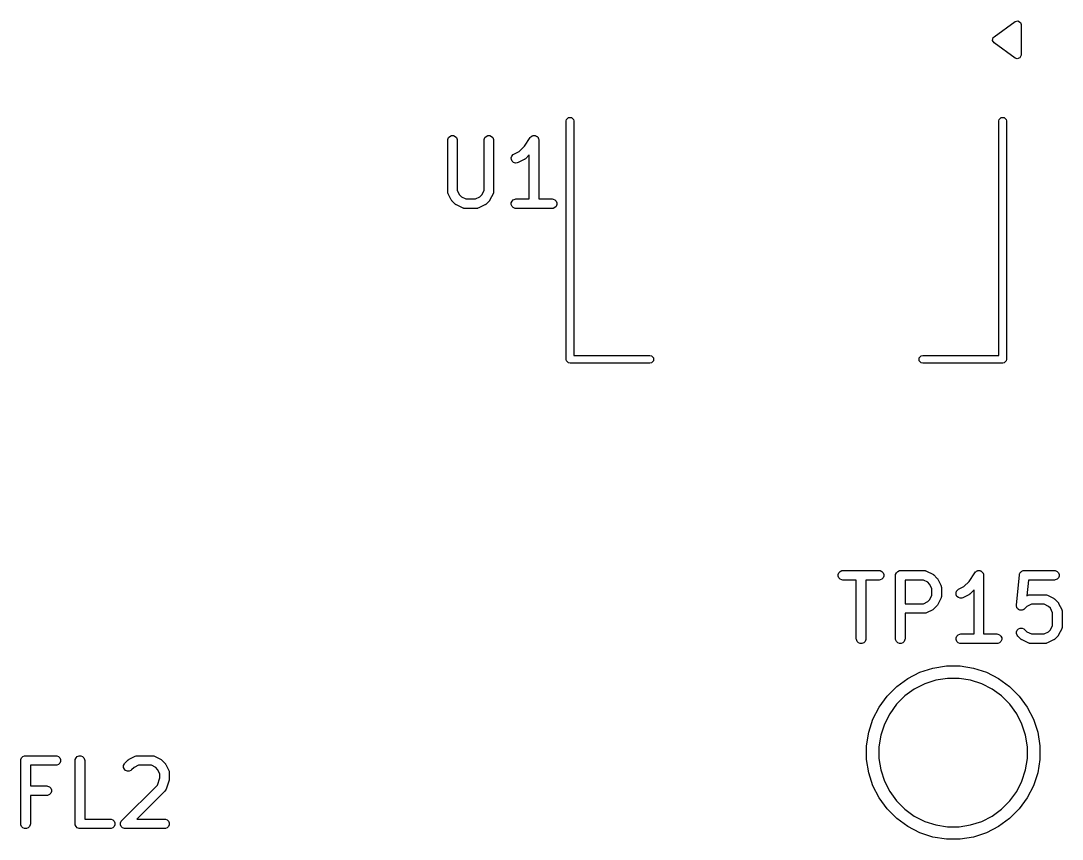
# Model space of a CAD drawing. Header units: inches. Extents: x 1.31 to 5.24, y -7.02 to -1.13.
# Drawn here: x 2.374 to 3.02, y -2.593 to -2.085 of the extents above; entities that cross this region are included whole.
import ezdxf

# ---------------------------------------------------------------- set-up
doc = ezdxf.new("R2010")
doc.units = ezdxf.units.IN
doc.header["$MEASUREMENT"] = 0
doc.layers.add('F.Silkscreen', color=41, linetype='CONTINUOUS', true_color=0xf2eda1)

msp = doc.modelspace()

# ---------------------------------------------------------------- linework, layer by layer
at = {"layer": 'F.Silkscreen', "linetype": 'CONTINUOUS'}
for p, q in [((2.97814, -2.09494), (2.99113, -2.08549)), ((2.99113, -2.08549), (2.99289, -2.08507)), ((2.99289, -2.08507), (2.99443, -2.08601)), ((2.99443, -2.08601), (2.99488, -2.0874)), ((2.99488, -2.0874), (2.99488, -2.1063)), ((2.97719, -2.09722), (2.97762, -2.09546)), ((2.97814, -2.09876), (2.97719, -2.09722)), ((2.97762, -2.09546), (2.97814, -2.09494)), ((2.99113, -2.10821), (2.97814, -2.09876)), ((2.99488, -2.1063), (2.99419, -2.10797)), ((2.99252, -2.10866), (2.99113, -2.10821)), ((2.99419, -2.10797), (2.99252, -2.10866)), ((2.71278, -2.14634), (2.71406, -2.14506)), ((2.71406, -2.14506), (2.71586, -2.14506)), ((2.71586, -2.14506), (2.71714, -2.14634)), ((2.98128, -2.14634), (2.98256, -2.14506)), ((2.98256, -2.14506), (2.98437, -2.14506)), ((2.98437, -2.14506), (2.98565, -2.14634)), ((2.7126, -2.14724), (2.71278, -2.14634)), ((2.7126, -2.29528), (2.7126, -2.14724)), ((2.71714, -2.14634), (2.71732, -2.14724)), ((2.71732, -2.14724), (2.71732, -2.29291)), ((2.9811, -2.14724), (2.98128, -2.14634)), ((2.9811, -2.29291), (2.9811, -2.14724)), ((2.98565, -2.14634), (2.98583, -2.14724)), ((2.98583, -2.14724), (2.98583, -2.29528)), ((2.63915, -2.15867), (2.6396, -2.1576)), ((2.6396, -2.1576), (2.64041, -2.15679)), ((2.64041, -2.15679), (2.64147, -2.15635)), ((2.64147, -2.15635), (2.64263, -2.15635)), ((2.64263, -2.15635), (2.64369, -2.15679)), ((2.64369, -2.15679), (2.64451, -2.1576)), ((2.64451, -2.1576), (2.64495, -2.15867)), ((2.66165, -2.15867), (2.66209, -2.1576)), ((2.66209, -2.1576), (2.66291, -2.15679)), ((2.66291, -2.15679), (2.66397, -2.15635)), ((2.66397, -2.15635), (2.66512, -2.15635)), ((2.66512, -2.15635), (2.66619, -2.15679)), ((2.66619, -2.15679), (2.667, -2.1576)), ((2.667, -2.1576), (2.66744, -2.15867)), ((2.68663, -2.16299), (2.69021, -2.15761)), ((2.69021, -2.15761), (2.69021, -2.1576)), ((2.69021, -2.1576), (2.69022, -2.1576)), ((2.69021, -2.15761), (2.69021, -2.15761)), ((2.69022, -2.1576), (2.69058, -2.15716)), ((2.69058, -2.15716), (2.69082, -2.157)), ((2.69082, -2.157), (2.69103, -2.15679)), ((2.69103, -2.15679), (2.6913, -2.15668)), ((2.6913, -2.15668), (2.69154, -2.15652)), ((2.69154, -2.15652), (2.69182, -2.15646)), ((2.69182, -2.15646), (2.69209, -2.15635)), ((2.69209, -2.15635), (2.69238, -2.15635)), ((2.69238, -2.15635), (2.69267, -2.15629)), ((2.69267, -2.15629), (2.69295, -2.15635)), ((2.69295, -2.15635), (2.69325, -2.15635)), ((2.69325, -2.15635), (2.69351, -2.15646)), ((2.69351, -2.15646), (2.6938, -2.15652)), ((2.6938, -2.15652), (2.69404, -2.15668)), ((2.69404, -2.15668), (2.69431, -2.15679)), ((2.69431, -2.15679), (2.69451, -2.15699)), ((2.69451, -2.15699), (2.69476, -2.15715)), ((2.69476, -2.15715), (2.69492, -2.1574)), ((2.69492, -2.1574), (2.69512, -2.1576)), ((2.69512, -2.1576), (2.69524, -2.15787)), ((2.69524, -2.15787), (2.6954, -2.15811)), ((2.6954, -2.15811), (2.69545, -2.1584)), ((2.69545, -2.1584), (2.69557, -2.15867)), ((2.6391, -2.15924), (2.63915, -2.15867)), ((2.6391, -2.19112), (2.6391, -2.15924)), ((2.64495, -2.15867), (2.645, -2.15924)), ((2.645, -2.15924), (2.645, -2.19042)), ((2.6616, -2.15924), (2.66165, -2.15867)), ((2.6616, -2.19042), (2.6616, -2.15924)), ((2.66744, -2.15867), (2.6675, -2.15924)), ((2.6675, -2.15924), (2.6675, -2.19112)), ((2.68342, -2.16619), (2.68663, -2.16299)), ((2.69557, -2.15867), (2.69562, -2.15924)), ((2.69562, -2.15924), (2.69562, -2.15924)), ((2.69562, -2.15924), (2.69562, -2.15924)), ((2.69562, -2.15924), (2.69562, -2.15924)), ((2.69562, -2.15924), (2.69562, -2.19566)), ((2.67849, -2.17012), (2.67886, -2.16903)), ((2.67857, -2.17127), (2.67849, -2.17012)), ((2.67909, -2.1723), (2.67857, -2.17127)), ((2.67886, -2.16903), (2.67961, -2.16816)), ((2.67961, -2.16816), (2.6801, -2.16785)), ((2.6801, -2.16785), (2.68342, -2.16619)), ((2.68649, -2.17126), (2.68274, -2.17313)), ((2.68674, -2.1711), (2.68649, -2.17126)), ((2.68681, -2.17107), (2.68674, -2.1711)), ((2.68689, -2.17101), (2.68681, -2.17107)), ((2.68698, -2.17095), (2.68689, -2.17101)), ((2.68703, -2.17089), (2.68698, -2.17095)), ((2.68726, -2.17071), (2.68703, -2.17089)), ((2.68972, -2.16825), (2.68726, -2.17071)), ((2.68972, -2.19566), (2.68972, -2.16825)), ((2.67996, -2.17306), (2.67909, -2.1723)), ((2.68105, -2.17342), (2.67996, -2.17306)), ((2.6822, -2.17334), (2.68105, -2.17342)), ((2.68274, -2.17313), (2.6822, -2.17334)), ((2.645, -2.19042), (2.64635, -2.19312)), ((2.66025, -2.19312), (2.6616, -2.19042)), ((2.63915, -2.19169), (2.6391, -2.19112)), ((2.6392, -2.19179), (2.63915, -2.19169)), ((2.6392, -2.1919), (2.6392, -2.19179)), ((2.63941, -2.19244), (2.6392, -2.1919)), ((2.64128, -2.19619), (2.63941, -2.19244)), ((2.64144, -2.19643), (2.64128, -2.19619)), ((2.64147, -2.19651), (2.64144, -2.19643)), ((2.64154, -2.19659), (2.64147, -2.19651)), ((2.64159, -2.19668), (2.64154, -2.19659)), ((2.64165, -2.19673), (2.64159, -2.19668)), ((2.64184, -2.19695), (2.64165, -2.19673)), ((2.64371, -2.19883), (2.64184, -2.19695)), ((2.64635, -2.19312), (2.64755, -2.19431)), ((2.64755, -2.19431), (2.65025, -2.19566)), ((2.65025, -2.19566), (2.65635, -2.19566)), ((2.65635, -2.19566), (2.65905, -2.19431)), ((2.65905, -2.19431), (2.66025, -2.19312)), ((2.66476, -2.19695), (2.66289, -2.19883)), ((2.66495, -2.19673), (2.66476, -2.19695)), ((2.66501, -2.19668), (2.66495, -2.19673)), ((2.66506, -2.19659), (2.66501, -2.19668)), ((2.66513, -2.19651), (2.66506, -2.19659)), ((2.66516, -2.19643), (2.66513, -2.19651)), ((2.66531, -2.19619), (2.66516, -2.19643)), ((2.66719, -2.19244), (2.66531, -2.19619)), ((2.6674, -2.1919), (2.66719, -2.19244)), ((2.66744, -2.19169), (2.6674, -2.19179)), ((2.6674, -2.19179), (2.6674, -2.1919)), ((2.6675, -2.19112), (2.66744, -2.19169)), ((2.67853, -2.19804), (2.67897, -2.19697)), ((2.67897, -2.19697), (2.67978, -2.19616)), ((2.67978, -2.19616), (2.68085, -2.19572)), ((2.68085, -2.19572), (2.68142, -2.19566)), ((2.68142, -2.19566), (2.68972, -2.19566)), ((2.69562, -2.19566), (2.70392, -2.19566)), ((2.70392, -2.19566), (2.70449, -2.19572)), ((2.70449, -2.19572), (2.70556, -2.19616)), ((2.70556, -2.19616), (2.70637, -2.19697)), ((2.70637, -2.19697), (2.70681, -2.19804)), ((2.64394, -2.19901), (2.64371, -2.19883)), ((2.64399, -2.19907), (2.64394, -2.19901)), ((2.64408, -2.19913), (2.64399, -2.19907)), ((2.64416, -2.1992), (2.64408, -2.19913)), ((2.64423, -2.19923), (2.64416, -2.1992)), ((2.64448, -2.19938), (2.64423, -2.19923)), ((2.64823, -2.20126), (2.64448, -2.19938)), ((2.64877, -2.20146), (2.64823, -2.20126)), ((2.64888, -2.20147), (2.64877, -2.20146)), ((2.64897, -2.20151), (2.64888, -2.20147)), ((2.64955, -2.20157), (2.64897, -2.20151)), ((2.65705, -2.20157), (2.64955, -2.20157)), ((2.65763, -2.20151), (2.65705, -2.20157)), ((2.65772, -2.20147), (2.65763, -2.20151)), ((2.65783, -2.20146), (2.65772, -2.20147)), ((2.65837, -2.20126), (2.65783, -2.20146)), ((2.66212, -2.19938), (2.65837, -2.20126)), ((2.66237, -2.19923), (2.66212, -2.19938)), ((2.66244, -2.1992), (2.66237, -2.19923)), ((2.66252, -2.19913), (2.66244, -2.1992)), ((2.66261, -2.19907), (2.66252, -2.19913)), ((2.66266, -2.19901), (2.66261, -2.19907)), ((2.66289, -2.19883), (2.66266, -2.19901)), ((2.67853, -2.19919), (2.67853, -2.19804)), ((2.67897, -2.20026), (2.67853, -2.19919)), ((2.67978, -2.20107), (2.67897, -2.20026)), ((2.68085, -2.20151), (2.67978, -2.20107)), ((2.68142, -2.20157), (2.68085, -2.20151)), ((2.70392, -2.20157), (2.68142, -2.20157)), ((2.70449, -2.20151), (2.70392, -2.20157)), ((2.70556, -2.20107), (2.70449, -2.20151)), ((2.70637, -2.20026), (2.70556, -2.20107)), ((2.70681, -2.19919), (2.70637, -2.20026)), ((2.70681, -2.19804), (2.70681, -2.19919)), ((2.71732, -2.29291), (2.76457, -2.29291)), ((2.76457, -2.29291), (2.76547, -2.29309)), ((2.76547, -2.29309), (2.76675, -2.29437)), ((2.93168, -2.29437), (2.93295, -2.29309)), ((2.93295, -2.29309), (2.93386, -2.29291)), ((2.93386, -2.29291), (2.9811, -2.29291)), ((2.71278, -2.29618), (2.7126, -2.29528)), ((2.71406, -2.29746), (2.71278, -2.29618)), ((2.71496, -2.29764), (2.71406, -2.29746)), ((2.76457, -2.29764), (2.71496, -2.29764)), ((2.76547, -2.29746), (2.76457, -2.29764)), ((2.76675, -2.29618), (2.76547, -2.29746)), ((2.76675, -2.29437), (2.76675, -2.29618)), ((2.93168, -2.29618), (2.93168, -2.29437)), ((2.93295, -2.29746), (2.93168, -2.29618)), ((2.93386, -2.29764), (2.93295, -2.29746)), ((2.98346, -2.29764), (2.93386, -2.29764)), ((2.98437, -2.29746), (2.98346, -2.29764)), ((2.98565, -2.29618), (2.98437, -2.29746)), ((2.98583, -2.29528), (2.98565, -2.29618)), ((2.88143, -2.42875), (2.88187, -2.42768)), ((2.88143, -2.4299), (2.88143, -2.42875)), ((2.88187, -2.42768), (2.88269, -2.42687)), ((2.88269, -2.42687), (2.88375, -2.42643)), ((2.88375, -2.42643), (2.88433, -2.42637)), ((2.88433, -2.42637), (2.90682, -2.42637)), ((2.90682, -2.42637), (2.9074, -2.42643)), ((2.9074, -2.42643), (2.90846, -2.42687)), ((2.90846, -2.42687), (2.90928, -2.42768)), ((2.90928, -2.42768), (2.90972, -2.42875)), ((2.90972, -2.42875), (2.90972, -2.4299)), ((2.91699, -2.42932), (2.91705, -2.42875)), ((2.91699, -2.46869), (2.91699, -2.42932)), ((2.91705, -2.42875), (2.91749, -2.42768)), ((2.91749, -2.42768), (2.91831, -2.42687)), ((2.91831, -2.42687), (2.91937, -2.42643)), ((2.91937, -2.42643), (2.91995, -2.42637)), ((2.91995, -2.42637), (2.93495, -2.42637)), ((2.93495, -2.42637), (2.93552, -2.42643)), ((2.93552, -2.42643), (2.93562, -2.42647)), ((2.93562, -2.42647), (2.93573, -2.42648)), ((2.93573, -2.42648), (2.93627, -2.42668)), ((2.93627, -2.42668), (2.94002, -2.42856)), ((2.94002, -2.42856), (2.94026, -2.42871)), ((2.94026, -2.42871), (2.94034, -2.42874)), ((2.94034, -2.42874), (2.94042, -2.42881)), ((2.94042, -2.42881), (2.94051, -2.42887)), ((2.94051, -2.42887), (2.94056, -2.42892)), ((2.94056, -2.42892), (2.94078, -2.42911)), ((2.94078, -2.42911), (2.94266, -2.43099)), ((2.96265, -2.43307), (2.96623, -2.42769)), ((2.96623, -2.42769), (2.96624, -2.42768)), ((2.96624, -2.42768), (2.9666, -2.42724)), ((2.96624, -2.42768), (2.96624, -2.42768)), ((2.96624, -2.42768), (2.96624, -2.42768)), ((2.9666, -2.42724), (2.96684, -2.42708)), ((2.96684, -2.42708), (2.96705, -2.42687)), ((2.96705, -2.42687), (2.96732, -2.42676)), ((2.96732, -2.42676), (2.96756, -2.4266)), ((2.96756, -2.4266), (2.96785, -2.42654)), ((2.96785, -2.42654), (2.96812, -2.42643)), ((2.96812, -2.42643), (2.9684, -2.42643)), ((2.9684, -2.42643), (2.96869, -2.42637)), ((2.96869, -2.42637), (2.96898, -2.42643)), ((2.96898, -2.42643), (2.96927, -2.42643)), ((2.96927, -2.42643), (2.96953, -2.42654)), ((2.96953, -2.42654), (2.96982, -2.42659)), ((2.96982, -2.42659), (2.97006, -2.42676)), ((2.97006, -2.42676), (2.97033, -2.42687)), ((2.97033, -2.42687), (2.97054, -2.42707)), ((2.97054, -2.42707), (2.97078, -2.42723)), ((2.97078, -2.42723), (2.97094, -2.42748)), ((2.97094, -2.42748), (2.97115, -2.42768)), ((2.97115, -2.42768), (2.97126, -2.42795)), ((2.97126, -2.42795), (2.97142, -2.42819)), ((2.97142, -2.42819), (2.97148, -2.42848)), ((2.97148, -2.42848), (2.97159, -2.42875)), ((2.97159, -2.42875), (2.97164, -2.42932)), ((2.97164, -2.42932), (2.97164, -2.42932)), ((2.97164, -2.42932), (2.97164, -2.42932)), ((2.97164, -2.42932), (2.97164, -2.42932)), ((2.97164, -2.42932), (2.97164, -2.46574)), ((2.992, -2.44778), (2.99387, -2.42903)), ((2.99387, -2.42903), (2.99392, -2.42882)), ((2.99392, -2.42875), (2.99394, -2.42868)), ((2.99392, -2.42882), (2.99392, -2.42875)), ((2.99394, -2.42868), (2.99399, -2.42846)), ((2.99399, -2.42846), (2.99419, -2.42808)), ((2.99419, -2.42808), (2.99436, -2.42768)), ((2.99436, -2.42768), (2.99446, -2.42758)), ((2.99446, -2.42758), (2.99453, -2.42745)), ((2.99453, -2.42745), (2.99487, -2.42717)), ((2.99487, -2.42717), (2.99517, -2.42687)), ((2.99517, -2.42687), (2.99531, -2.42681)), ((2.99531, -2.42681), (2.99542, -2.42672)), ((2.99542, -2.42672), (2.99584, -2.42659)), ((2.99584, -2.42659), (2.99624, -2.42643)), ((2.99624, -2.42643), (2.99646, -2.42641)), ((2.99646, -2.42641), (2.99653, -2.42638)), ((2.99653, -2.42638), (2.9966, -2.42639)), ((2.9966, -2.42639), (2.99681, -2.42637)), ((2.99681, -2.42637), (3.01556, -2.42637)), ((3.01556, -2.42637), (3.01614, -2.42643)), ((3.01614, -2.42643), (3.0172, -2.42687)), ((3.0172, -2.42687), (3.01802, -2.42768)), ((3.01802, -2.42768), (3.01846, -2.42875)), ((3.01846, -2.42875), (3.01846, -2.4299)), ((2.88187, -2.43096), (2.88143, -2.4299)), ((2.88269, -2.43178), (2.88187, -2.43096)), ((2.88375, -2.43222), (2.88269, -2.43178)), ((2.88433, -2.43228), (2.88375, -2.43222)), ((2.89262, -2.43228), (2.88433, -2.43228)), ((2.89262, -2.46869), (2.89262, -2.43228)), ((2.90682, -2.43228), (2.89853, -2.43228)), ((2.89853, -2.43228), (2.89853, -2.46869)), ((2.9074, -2.43222), (2.90682, -2.43228)), ((2.90846, -2.43178), (2.9074, -2.43222)), ((2.90928, -2.43096), (2.90846, -2.43178)), ((2.90972, -2.4299), (2.90928, -2.43096)), ((2.93425, -2.43228), (2.9229, -2.43228)), ((2.9229, -2.43228), (2.9229, -2.44699)), ((2.93695, -2.43363), (2.93425, -2.43228)), ((2.93814, -2.43482), (2.93695, -2.43363)), ((2.93949, -2.43752), (2.93814, -2.43482)), ((2.94266, -2.43099), (2.94284, -2.43121)), ((2.94284, -2.43121), (2.9429, -2.43126)), ((2.9429, -2.43126), (2.94296, -2.43135)), ((2.94296, -2.43135), (2.94303, -2.43143)), ((2.94303, -2.43143), (2.94305, -2.4315)), ((2.94305, -2.4315), (2.94321, -2.43175)), ((2.94321, -2.43175), (2.94509, -2.4355)), ((2.94509, -2.4355), (2.94529, -2.43604)), ((2.94529, -2.43604), (2.9453, -2.43615)), ((2.9453, -2.43615), (2.94534, -2.43625)), ((2.94534, -2.43625), (2.9454, -2.43682)), ((2.95612, -2.43793), (2.95944, -2.43627)), ((2.95944, -2.43627), (2.96265, -2.43307)), ((2.99949, -2.43228), (2.99851, -2.44205)), ((3.01556, -2.43228), (2.99949, -2.43228)), ((3.01614, -2.43222), (3.01556, -2.43228)), ((3.0172, -2.43178), (3.01614, -2.43222)), ((3.01802, -2.43096), (3.0172, -2.43178)), ((3.01846, -2.4299), (3.01802, -2.43096)), ((2.93814, -2.44445), (2.93949, -2.44175)), ((2.93949, -2.44175), (2.93949, -2.43752)), ((2.9454, -2.44245), (2.94534, -2.44302)), ((2.9454, -2.43682), (2.9454, -2.44245)), ((2.95451, -2.4402), (2.95488, -2.43911)), ((2.95459, -2.44135), (2.95451, -2.4402)), ((2.95511, -2.44238), (2.95459, -2.44135)), ((2.95488, -2.43911), (2.95563, -2.43824)), ((2.95598, -2.44314), (2.95511, -2.44238)), ((2.95563, -2.43824), (2.95612, -2.43793)), ((2.96251, -2.44134), (2.95876, -2.44321)), ((2.96276, -2.44118), (2.96251, -2.44134)), ((2.96283, -2.44115), (2.96276, -2.44118)), ((2.96291, -2.44109), (2.96283, -2.44115)), ((2.963, -2.44103), (2.96291, -2.44109)), ((2.96305, -2.44097), (2.963, -2.44103)), ((2.96328, -2.44079), (2.96305, -2.44097)), ((2.96574, -2.43833), (2.96328, -2.44079)), ((2.96574, -2.46574), (2.96574, -2.43833)), ((2.99851, -2.44205), (2.99924, -2.44168)), ((2.99924, -2.44168), (2.99978, -2.44147)), ((2.99978, -2.44147), (2.99989, -2.44147)), ((2.99989, -2.44147), (2.99999, -2.44143)), ((2.99999, -2.44143), (3.00056, -2.44137)), ((3.00056, -2.44137), (3.00994, -2.44137)), ((3.00994, -2.44137), (3.01051, -2.44143)), ((3.01051, -2.44143), (3.01061, -2.44147)), ((3.01061, -2.44147), (3.01072, -2.44147)), ((3.01072, -2.44147), (3.01126, -2.44168)), ((3.01126, -2.44168), (3.01501, -2.44356)), ((2.9229, -2.44699), (2.93425, -2.44699)), ((2.93425, -2.44699), (2.93695, -2.44564)), ((2.93695, -2.44564), (2.93814, -2.44445)), ((2.94266, -2.44828), (2.94078, -2.45016)), ((2.94284, -2.44806), (2.94266, -2.44828)), ((2.9429, -2.44801), (2.94284, -2.44806)), ((2.94296, -2.44792), (2.9429, -2.44801)), ((2.94303, -2.44784), (2.94296, -2.44792)), ((2.94305, -2.44776), (2.94303, -2.44784)), ((2.94321, -2.44752), (2.94305, -2.44776)), ((2.94509, -2.44377), (2.94321, -2.44752)), ((2.94529, -2.44323), (2.94509, -2.44377)), ((2.9453, -2.44312), (2.94529, -2.44323)), ((2.94534, -2.44302), (2.9453, -2.44312)), ((2.95707, -2.4435), (2.95598, -2.44314)), ((2.95822, -2.44342), (2.95707, -2.4435)), ((2.95876, -2.44321), (2.95822, -2.44342)), ((2.992, -2.44836), (2.992, -2.44778)), ((2.99204, -2.4485), (2.992, -2.44836)), ((2.99204, -2.44865), (2.99204, -2.4485)), ((2.99221, -2.44905), (2.99204, -2.44865)), ((2.99233, -2.44946), (2.99221, -2.44905)), ((2.99856, -2.44862), (2.99703, -2.45016)), ((3.00126, -2.44727), (2.99856, -2.44862)), ((3.00924, -2.44727), (3.00126, -2.44727)), ((3.01194, -2.44862), (3.00924, -2.44727)), ((3.01313, -2.44982), (3.01194, -2.44862)), ((3.01501, -2.44356), (3.01525, -2.44371)), ((3.01525, -2.44371), (3.01533, -2.44374)), ((3.01533, -2.44374), (3.01541, -2.44381)), ((3.01541, -2.44381), (3.0155, -2.44386)), ((3.0155, -2.44386), (3.01555, -2.44392)), ((3.01555, -2.44392), (3.01577, -2.44411)), ((3.01577, -2.44411), (3.01765, -2.44598)), ((3.01765, -2.44598), (3.01783, -2.44621)), ((3.01783, -2.44621), (3.01789, -2.44626)), ((3.01789, -2.44626), (3.01795, -2.44635)), ((3.01795, -2.44635), (3.01802, -2.44643)), ((3.01802, -2.44643), (3.01805, -2.4465)), ((3.01805, -2.4465), (3.0182, -2.44675)), ((3.0182, -2.44675), (3.02008, -2.4505)), ((2.93495, -2.4529), (2.9229, -2.4529)), ((2.9229, -2.4529), (2.9229, -2.46869)), ((2.93552, -2.45284), (2.93495, -2.4529)), ((2.93562, -2.4528), (2.93552, -2.45284)), ((2.93573, -2.45279), (2.93562, -2.4528)), ((2.93627, -2.45259), (2.93573, -2.45279)), ((2.94002, -2.45071), (2.93627, -2.45259)), ((2.94026, -2.45056), (2.94002, -2.45071)), ((2.94034, -2.45053), (2.94026, -2.45056)), ((2.94042, -2.45046), (2.94034, -2.45053)), ((2.94051, -2.4504), (2.94042, -2.45046)), ((2.94056, -2.45034), (2.94051, -2.4504)), ((2.94078, -2.45016), (2.94056, -2.45034)), ((2.99243, -2.44957), (2.99233, -2.44946)), ((2.99248, -2.44971), (2.99243, -2.44957)), ((2.99279, -2.45002), (2.99248, -2.44971)), ((2.99306, -2.45035), (2.99279, -2.45002)), ((2.99319, -2.45042), (2.99306, -2.45035)), ((2.9933, -2.45053), (2.99319, -2.45042)), ((2.9937, -2.45069), (2.9933, -2.45053)), ((2.99408, -2.4509), (2.9937, -2.45069)), ((2.99422, -2.45091), (2.99408, -2.4509)), ((2.99436, -2.45097), (2.99422, -2.45091)), ((2.99479, -2.45097), (2.99436, -2.45097)), ((2.99522, -2.45101), (2.99479, -2.45097)), ((2.99537, -2.45097), (2.99522, -2.45101)), ((2.99551, -2.45097), (2.99537, -2.45097)), ((2.99591, -2.4508), (2.99551, -2.45097)), ((2.99633, -2.45068), (2.99591, -2.4508)), ((2.99644, -2.45058), (2.99633, -2.45068)), ((2.99658, -2.45053), (2.99644, -2.45058)), ((2.99703, -2.45016), (2.99658, -2.45053)), ((3.01448, -2.45252), (3.01313, -2.44982)), ((3.01448, -2.4605), (3.01448, -2.45252)), ((3.02008, -2.4505), (3.02028, -2.45104)), ((3.02028, -2.45104), (3.02029, -2.45115)), ((3.02029, -2.45115), (3.02033, -2.45124)), ((3.02033, -2.45124), (3.02039, -2.45182)), ((3.02039, -2.45182), (3.02039, -2.46119)), ((2.9933, -2.46249), (2.99436, -2.46205)), ((2.99436, -2.46205), (2.99551, -2.46205)), ((2.99551, -2.46205), (2.99658, -2.46249)), ((3.01313, -2.46319), (3.01448, -2.4605)), ((3.02028, -2.46197), (3.02008, -2.46252)), ((3.02029, -2.46187), (3.02028, -2.46197)), ((3.02033, -2.46177), (3.02029, -2.46187)), ((3.02039, -2.46119), (3.02033, -2.46177)), ((2.95455, -2.46812), (2.95499, -2.46705)), ((2.95455, -2.46927), (2.95455, -2.46812)), ((2.95499, -2.46705), (2.9558, -2.46624)), ((2.9558, -2.46624), (2.95687, -2.4658)), ((2.95687, -2.4658), (2.95744, -2.46574)), ((2.95744, -2.46574), (2.96574, -2.46574)), ((2.97164, -2.46574), (2.97994, -2.46574)), ((2.97994, -2.46574), (2.98052, -2.4658)), ((2.98052, -2.4658), (2.98158, -2.46624)), ((2.98158, -2.46624), (2.9824, -2.46705)), ((2.9824, -2.46705), (2.98284, -2.46812)), ((2.98284, -2.46812), (2.98284, -2.46927)), ((2.99204, -2.46437), (2.99248, -2.4633)), ((2.99204, -2.46552), (2.99204, -2.46437)), ((2.99248, -2.46658), (2.99204, -2.46552)), ((2.99248, -2.4633), (2.9933, -2.46249)), ((2.99285, -2.46703), (2.99248, -2.46658)), ((2.99472, -2.46891), (2.99285, -2.46703)), ((2.99658, -2.46249), (2.99703, -2.46286)), ((2.99703, -2.46286), (2.99856, -2.46439)), ((2.99856, -2.46439), (3.00126, -2.46574)), ((3.00126, -2.46574), (3.00924, -2.46574)), ((3.00924, -2.46574), (3.01194, -2.46439)), ((3.01194, -2.46439), (3.01313, -2.46319)), ((3.01765, -2.46703), (3.01577, -2.46891)), ((3.01783, -2.46681), (3.01765, -2.46703)), ((3.01789, -2.46675), (3.01783, -2.46681)), ((3.01795, -2.46667), (3.01789, -2.46675)), ((3.01802, -2.46658), (3.01795, -2.46667)), ((3.01805, -2.46651), (3.01802, -2.46658)), ((3.0182, -2.46626), (3.01805, -2.46651)), ((3.02008, -2.46252), (3.0182, -2.46626)), ((2.89268, -2.46927), (2.89262, -2.46869)), ((2.89312, -2.47033), (2.89268, -2.46927)), ((2.89394, -2.47115), (2.89312, -2.47033)), ((2.895, -2.47159), (2.89394, -2.47115)), ((2.89615, -2.47159), (2.895, -2.47159)), ((2.89722, -2.47115), (2.89615, -2.47159)), ((2.89803, -2.47033), (2.89722, -2.47115)), ((2.89847, -2.46927), (2.89803, -2.47033)), ((2.89853, -2.46869), (2.89847, -2.46927)), ((2.91705, -2.46927), (2.91699, -2.46869)), ((2.91749, -2.47033), (2.91705, -2.46927)), ((2.91831, -2.47115), (2.91749, -2.47033)), ((2.91937, -2.47159), (2.91831, -2.47115)), ((2.92052, -2.47159), (2.91937, -2.47159)), ((2.92159, -2.47115), (2.92052, -2.47159)), ((2.9224, -2.47033), (2.92159, -2.47115)), ((2.92284, -2.46927), (2.9224, -2.47033)), ((2.9229, -2.46869), (2.92284, -2.46927)), ((2.95499, -2.47033), (2.95455, -2.46927)), ((2.9558, -2.47115), (2.95499, -2.47033)), ((2.95687, -2.47159), (2.9558, -2.47115)), ((2.95744, -2.47165), (2.95687, -2.47159)), ((2.97994, -2.47165), (2.95744, -2.47165)), ((2.98052, -2.47159), (2.97994, -2.47165)), ((2.98158, -2.47115), (2.98052, -2.47159)), ((2.9824, -2.47033), (2.98158, -2.47115)), ((2.98284, -2.46927), (2.9824, -2.47033)), ((2.99495, -2.46909), (2.99472, -2.46891)), ((2.995, -2.46915), (2.99495, -2.46909)), ((2.99509, -2.46921), (2.995, -2.46915)), ((2.99517, -2.46927), (2.99509, -2.46921)), ((2.99524, -2.4693), (2.99517, -2.46927)), ((2.99549, -2.46946), (2.99524, -2.4693)), ((2.99924, -2.47133), (2.99549, -2.46946)), ((2.99978, -2.47154), (2.99924, -2.47133)), ((2.99989, -2.47155), (2.99978, -2.47154)), ((2.99999, -2.47159), (2.99989, -2.47155)), ((3.00056, -2.47165), (2.99999, -2.47159)), ((3.00994, -2.47165), (3.00056, -2.47165)), ((3.01051, -2.47159), (3.00994, -2.47165)), ((3.01061, -2.47155), (3.01051, -2.47159)), ((3.01072, -2.47154), (3.01061, -2.47155)), ((3.01126, -2.47133), (3.01072, -2.47154)), ((3.01501, -2.46946), (3.01126, -2.47133)), ((3.01525, -2.4693), (3.01501, -2.46946)), ((3.01533, -2.46927), (3.01525, -2.4693)), ((3.01541, -2.46921), (3.01533, -2.46927)), ((3.0155, -2.46915), (3.01541, -2.46921)), ((3.01555, -2.46909), (3.0155, -2.46915)), ((3.01577, -2.46891), (3.01555, -2.46909)), ((2.93212, -2.48954), (2.94016, -2.48692)), ((2.94016, -2.48692), (2.94852, -2.4856)), ((2.94852, -2.4856), (2.95699, -2.4856)), ((2.95699, -2.4856), (2.96535, -2.48692)), ((2.96535, -2.48692), (2.9734, -2.48954)), ((2.91773, -2.49836), (2.92457, -2.49338)), ((2.92457, -2.49338), (2.93212, -2.48954)), ((2.94197, -2.49444), (2.93507, -2.49668)), ((2.94913, -2.49331), (2.94197, -2.49444)), ((2.95638, -2.49331), (2.94913, -2.49331)), ((2.96354, -2.49444), (2.95638, -2.49331)), ((2.97044, -2.49668), (2.96354, -2.49444)), ((2.9734, -2.48954), (2.98094, -2.49338)), ((2.98094, -2.49338), (2.98779, -2.49836)), ((2.91174, -2.50434), (2.91773, -2.49836)), ((2.92861, -2.49997), (2.92275, -2.50424)), ((2.93507, -2.49668), (2.92861, -2.49997)), ((2.9769, -2.49997), (2.97044, -2.49668)), ((2.98276, -2.50424), (2.9769, -2.49997)), ((2.98779, -2.49836), (2.99377, -2.50434)), ((2.90677, -2.51119), (2.91174, -2.50434)), ((2.92275, -2.50424), (2.91762, -2.50936)), ((2.98789, -2.50936), (2.98276, -2.50424)), ((2.99377, -2.50434), (2.99874, -2.51119)), ((2.90292, -2.51873), (2.90677, -2.51119)), ((2.91762, -2.50936), (2.91336, -2.51523)), ((2.99215, -2.51523), (2.98789, -2.50936)), ((2.99874, -2.51119), (3.00259, -2.51873)), ((2.90031, -2.52678), (2.90292, -2.51873)), ((2.91336, -2.51523), (2.91007, -2.52169)), ((2.99544, -2.52169), (2.99215, -2.51523)), ((3.00259, -2.51873), (3.0052, -2.52678)), ((2.91007, -2.52169), (2.90783, -2.52858)), ((2.99768, -2.52858), (2.99544, -2.52169)), ((2.89899, -2.53514), (2.90031, -2.52678)), ((2.90783, -2.52858), (2.90669, -2.53574)), ((2.99882, -2.53574), (2.99768, -2.52858)), ((3.0052, -2.52678), (3.00653, -2.53514)), ((2.89899, -2.53574), (2.89899, -2.53514)), ((2.89899, -2.5436), (2.89899, -2.53574)), ((2.90669, -2.53574), (2.90669, -2.543)), ((2.99882, -2.543), (2.99882, -2.53574)), ((3.00653, -2.53514), (3.00653, -2.5436)), ((2.37416, -2.54428), (2.37421, -2.54371)), ((2.37416, -2.58365), (2.37416, -2.54428)), ((2.37421, -2.54371), (2.37465, -2.54264)), ((2.37465, -2.54264), (2.37547, -2.54183)), ((2.37547, -2.54183), (2.37653, -2.54139)), ((2.37653, -2.54139), (2.37711, -2.54133)), ((2.37711, -2.54133), (2.39586, -2.54133)), ((2.39586, -2.54133), (2.39643, -2.54139)), ((2.39643, -2.54139), (2.3975, -2.54183)), ((2.3975, -2.54183), (2.39831, -2.54264)), ((2.39831, -2.54592), (2.3975, -2.54674)), ((2.39831, -2.54264), (2.39875, -2.54371)), ((2.39875, -2.54486), (2.39831, -2.54592)), ((2.39875, -2.54371), (2.39875, -2.54486)), ((2.4079, -2.54428), (2.40796, -2.54371)), ((2.4079, -2.58365), (2.4079, -2.54428)), ((2.40796, -2.54371), (2.4084, -2.54264)), ((2.4084, -2.54264), (2.40921, -2.54183)), ((2.40921, -2.54183), (2.41028, -2.54139)), ((2.41028, -2.54139), (2.41143, -2.54139)), ((2.41143, -2.54139), (2.4125, -2.54183)), ((2.4125, -2.54183), (2.41331, -2.54264)), ((2.41331, -2.54264), (2.41375, -2.54371)), ((2.41375, -2.54371), (2.41381, -2.54428)), ((2.41381, -2.54428), (2.41381, -2.5807)), ((2.4384, -2.54639), (2.43876, -2.54595)), ((2.43876, -2.54595), (2.44064, -2.54407)), ((2.44064, -2.54407), (2.44086, -2.54389)), ((2.44086, -2.54389), (2.44092, -2.54383)), ((2.44092, -2.54383), (2.441, -2.54377)), ((2.441, -2.54377), (2.44109, -2.5437)), ((2.44109, -2.5437), (2.44116, -2.54367)), ((2.44116, -2.54367), (2.44141, -2.54352)), ((2.44141, -2.54352), (2.44515, -2.54164)), ((2.44515, -2.54164), (2.4457, -2.54144)), ((2.4457, -2.54144), (2.4458, -2.54143)), ((2.4458, -2.54143), (2.4459, -2.54139)), ((2.4459, -2.54139), (2.44648, -2.54133)), ((2.44648, -2.54133), (2.45585, -2.54133)), ((2.45585, -2.54133), (2.45643, -2.54139)), ((2.45643, -2.54139), (2.45652, -2.54143)), ((2.45652, -2.54143), (2.45663, -2.54144)), ((2.45663, -2.54144), (2.45717, -2.54164)), ((2.45717, -2.54164), (2.46092, -2.54352)), ((2.46092, -2.54352), (2.46117, -2.54367)), ((2.46117, -2.54367), (2.46124, -2.5437)), ((2.46124, -2.5437), (2.46132, -2.54377)), ((2.46132, -2.54377), (2.46141, -2.54383)), ((2.46141, -2.54383), (2.46146, -2.54389)), ((2.46146, -2.54389), (2.46169, -2.54407)), ((2.46169, -2.54407), (2.46356, -2.54595)), ((2.46356, -2.54595), (2.46375, -2.54617)), ((2.90031, -2.55196), (2.89899, -2.5436)), ((2.90669, -2.543), (2.90783, -2.55016)), ((2.99768, -2.55016), (2.99882, -2.543)), ((3.00653, -2.5436), (3.0052, -2.55196)), ((2.39586, -2.54724), (2.38006, -2.54724)), ((2.38006, -2.54724), (2.38006, -2.56008)), ((2.39643, -2.54718), (2.39586, -2.54724)), ((2.3975, -2.54674), (2.39643, -2.54718)), ((2.43796, -2.54746), (2.4384, -2.54639)), ((2.43796, -2.54861), (2.43796, -2.54746)), ((2.4384, -2.54967), (2.43796, -2.54861)), ((2.43921, -2.55049), (2.4384, -2.54967)), ((2.44028, -2.55093), (2.43921, -2.55049)), ((2.44143, -2.55093), (2.44028, -2.55093)), ((2.44249, -2.55049), (2.44143, -2.55093)), ((2.44294, -2.55012), (2.44249, -2.55049)), ((2.44447, -2.54859), (2.44294, -2.55012)), ((2.44717, -2.54724), (2.44447, -2.54859)), ((2.45515, -2.54724), (2.44717, -2.54724)), ((2.45785, -2.54859), (2.45515, -2.54724)), ((2.45905, -2.54978), (2.45785, -2.54859)), ((2.4604, -2.55248), (2.45905, -2.54978)), ((2.4604, -2.55505), (2.4604, -2.55248)), ((2.46375, -2.54617), (2.46381, -2.54622)), ((2.46381, -2.54622), (2.46386, -2.54631)), ((2.46386, -2.54631), (2.46393, -2.54639)), ((2.46393, -2.54639), (2.46396, -2.54647)), ((2.46396, -2.54647), (2.46411, -2.54671)), ((2.46411, -2.54671), (2.46599, -2.55046)), ((2.46599, -2.55046), (2.4662, -2.551)), ((2.4662, -2.551), (2.4662, -2.55111)), ((2.4662, -2.55111), (2.46624, -2.55121)), ((2.46624, -2.55121), (2.4663, -2.55178)), ((2.4663, -2.55178), (2.4663, -2.55553)), ((2.90292, -2.56001), (2.90031, -2.55196)), ((2.90783, -2.55016), (2.91007, -2.55705)), ((2.99544, -2.55705), (2.99768, -2.55016)), ((3.0052, -2.55196), (3.00259, -2.56001)), ((2.45889, -2.55956), (2.4604, -2.55505)), ((2.46615, -2.55647), (2.46427, -2.56209)), ((2.46621, -2.55618), (2.46615, -2.55647)), ((2.46624, -2.55611), (2.46621, -2.55618)), ((2.46625, -2.556), (2.46624, -2.55611)), ((2.46628, -2.5559), (2.46625, -2.556)), ((2.4663, -2.55553), (2.46627, -2.55582)), ((2.46627, -2.55582), (2.46628, -2.5559)), ((2.91007, -2.55705), (2.91336, -2.56351)), ((2.99215, -2.56351), (2.99544, -2.55705)), ((2.38006, -2.56008), (2.39023, -2.56008)), ((2.39023, -2.56008), (2.39081, -2.56014)), ((2.39081, -2.56014), (2.39187, -2.56058)), ((2.39187, -2.56549), (2.39081, -2.56593)), ((2.39187, -2.56058), (2.39269, -2.56139)), ((2.39269, -2.56467), (2.39187, -2.56549)), ((2.39269, -2.56139), (2.39313, -2.56246)), ((2.39313, -2.56361), (2.39269, -2.56467)), ((2.39313, -2.56246), (2.39313, -2.56361)), ((2.43689, -2.58157), (2.45889, -2.55956)), ((2.46356, -2.56324), (2.4461, -2.5807)), ((2.46393, -2.5628), (2.46356, -2.56324)), ((2.46397, -2.5627), (2.46393, -2.5628)), ((2.46404, -2.56262), (2.46397, -2.5627)), ((2.46427, -2.56209), (2.46404, -2.56262)), ((2.90677, -2.56755), (2.90292, -2.56001)), ((2.91336, -2.56351), (2.91762, -2.56938)), ((2.98789, -2.56938), (2.99215, -2.56351)), ((3.00259, -2.56001), (2.99874, -2.56755)), ((2.39023, -2.56598), (2.38006, -2.56598)), ((2.38006, -2.56598), (2.38006, -2.58365)), ((2.39081, -2.56593), (2.39023, -2.56598)), ((2.91174, -2.5744), (2.90677, -2.56755)), ((2.91762, -2.56938), (2.92275, -2.5745)), ((2.98276, -2.5745), (2.98789, -2.56938)), ((2.99874, -2.56755), (2.99377, -2.5744)), ((2.91773, -2.58038), (2.91174, -2.5744)), ((2.92275, -2.5745), (2.92861, -2.57877)), ((2.9769, -2.57877), (2.98276, -2.5745)), ((2.99377, -2.5744), (2.98779, -2.58038)), ((2.37421, -2.58423), (2.37416, -2.58365)), ((2.37465, -2.58529), (2.37421, -2.58423)), ((2.38001, -2.58423), (2.37956, -2.58529)), ((2.38006, -2.58365), (2.38001, -2.58423)), ((2.40796, -2.58423), (2.4079, -2.58365)), ((2.4084, -2.58529), (2.40796, -2.58423)), ((2.41381, -2.5807), (2.4296, -2.5807)), ((2.4296, -2.5807), (2.43018, -2.58076)), ((2.43018, -2.58076), (2.43124, -2.5812)), ((2.43124, -2.5812), (2.43206, -2.58201)), ((2.43206, -2.58201), (2.4325, -2.58308)), ((2.4325, -2.58423), (2.43206, -2.58529)), ((2.4325, -2.58308), (2.4325, -2.58423)), ((2.43608, -2.58308), (2.43652, -2.58201)), ((2.43608, -2.58423), (2.43608, -2.58308)), ((2.43652, -2.58529), (2.43608, -2.58423)), ((2.43652, -2.58201), (2.43689, -2.58157)), ((2.4461, -2.5807), (2.46335, -2.5807)), ((2.46335, -2.5807), (2.46392, -2.58076)), ((2.46392, -2.58076), (2.46499, -2.5812)), ((2.46499, -2.5812), (2.4658, -2.58201)), ((2.4658, -2.58201), (2.46624, -2.58308)), ((2.46624, -2.58423), (2.4658, -2.58529)), ((2.46624, -2.58308), (2.46624, -2.58423)), ((2.92457, -2.58536), (2.91773, -2.58038)), ((2.92861, -2.57877), (2.93507, -2.58206)), ((2.93507, -2.58206), (2.94197, -2.5843)), ((2.94197, -2.5843), (2.94913, -2.58543)), ((2.95638, -2.58543), (2.96354, -2.5843)), ((2.96354, -2.5843), (2.97044, -2.58206)), ((2.97044, -2.58206), (2.9769, -2.57877)), ((2.98779, -2.58038), (2.98094, -2.58536)), ((2.37547, -2.58611), (2.37465, -2.58529)), ((2.37653, -2.58655), (2.37547, -2.58611)), ((2.37769, -2.58655), (2.37653, -2.58655)), ((2.37875, -2.58611), (2.37769, -2.58655)), ((2.37956, -2.58529), (2.37875, -2.58611)), ((2.40921, -2.58611), (2.4084, -2.58529)), ((2.41028, -2.58655), (2.40921, -2.58611)), ((2.41085, -2.58661), (2.41028, -2.58655)), ((2.4296, -2.58661), (2.41085, -2.58661)), ((2.43018, -2.58655), (2.4296, -2.58661)), ((2.43124, -2.58611), (2.43018, -2.58655)), ((2.43206, -2.58529), (2.43124, -2.58611)), ((2.43734, -2.58611), (2.43652, -2.58529)), ((2.4384, -2.58655), (2.43734, -2.58611)), ((2.43898, -2.58661), (2.4384, -2.58655)), ((2.46335, -2.58661), (2.43898, -2.58661)), ((2.46392, -2.58655), (2.46335, -2.58661)), ((2.46499, -2.58611), (2.46392, -2.58655)), ((2.4658, -2.58529), (2.46499, -2.58611)), ((2.93212, -2.5892), (2.92457, -2.58536)), ((2.94016, -2.59182), (2.93212, -2.5892)), ((2.94913, -2.58543), (2.95638, -2.58543)), ((2.9734, -2.5892), (2.96535, -2.59182)), ((2.98094, -2.58536), (2.9734, -2.5892)), ((2.94852, -2.59314), (2.94016, -2.59182)), ((2.95699, -2.59314), (2.94852, -2.59314)), ((2.96535, -2.59182), (2.95699, -2.59314))]:
    msp.add_line(p, q, dxfattribs=at)

doc.saveas('drawing.dxf')
